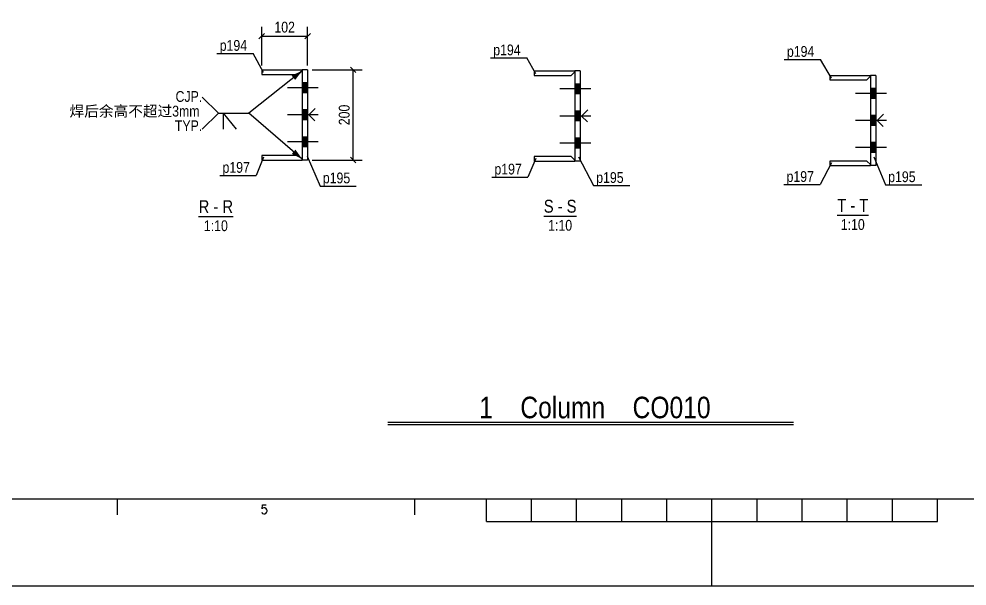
# Model space of a CAD drawing. Header units: millimetres. Extents: x -256 to 585, y -266 to 328.
# Drawn here: x 16 to 226.5, y -266.2 to -140.5 of the extents above; entities that cross this region are included whole.
import ezdxf

# ---------------------------------------------------------------- set-up
doc = ezdxf.new("R2010")
doc.units = ezdxf.units.MM
doc.styles.add('Arial Narrow', font='ARIALN.TTF', dxfattribs={"height": 0.2})

# ---------------------------------------------------------------- blocks, each defined once
blk = doc.blocks.new('Unknown-252070812-55923')
at = {"color": 7, "linetype": 'Continuous'}
for p, q in [((-226.11, -246.9), (564.83, -246.9)), ((37.87, -250.42), (37.87, -246.9)), ((70.03, -249.1), (70.11, -248.24)), ((70.11, -248.24), (70.92, -248.24)), ((103.87, -250.42), (103.87, -246.9)), ((119.8, -251.92), (119.8, -246.9)), ((129.8, -251.92), (129.8, -246.9)), ((139.82, -251.92), (139.82, -246.9)), ((149.84, -251.92), (149.84, -246.9)), ((159.85, -251.92), (159.85, -246.9)), ((169.85, -266.25), (169.85, -246.9)), ((179.87, -251.92), (179.87, -246.9)), ((189.89, -251.92), (189.89, -246.9)), ((199.89, -251.92), (199.89, -246.9)), ((209.9, -251.92), (209.9, -246.9)), ((219.92, -251.92), (219.92, -246.9)), ((69.95, -249.86), (70.03, -250.06)), ((70.11, -249), (70.03, -249.1)), ((70.03, -250.06), (70.11, -250.15)), ((70.35, -248.91), (70.11, -249)), ((70.11, -250.15), (70.35, -250.25)), ((70.6, -248.91), (70.35, -248.91)), ((70.35, -250.25), (70.6, -250.25)), ((70.84, -249), (70.6, -248.91)), ((70.6, -250.25), (70.84, -250.15)), ((71, -249.19), (70.84, -249)), ((70.84, -250.15), (71, -249.96)), ((71.09, -249.48), (71, -249.19)), ((71, -249.96), (71.09, -249.67)), ((71.09, -249.67), (71.09, -249.48)), ((119.8, -251.92), (219.92, -251.92)), ((584.85, -266.25), (-256.15, -266.25))]:
    blk.add_line(p, q, dxfattribs=at)
blk = doc.blocks.new('Unknown-252070812-27 - 48091')
at = {"color": 6, "linetype": 'Continuous'}
blk.add_line((132.52, -184.18), (139.79, -184.18), dxfattribs=at)
at = {"color": 0, "linetype": 'Continuous'}
for points in [[(134.71, -183.43), (134.71, -180.43), (132.52, -180.43), (132.52, -183.43)], [(138.82, -187.43), (138.82, -184.93), (133.49, -184.93), (133.49, -187.43)]]:
    blk.add_wipeout(points, dxfattribs=at)
at = {"color": 6, "linetype": 'Continuous', "style": 'Arial Narrow'}
for s, height, p in [('S', 2.86, (132.52, -183.43)), ('1:10', 2.386, (133.49, -187.43))]:
    blk.add_text(s, height=height, dxfattribs=at).set_placement(p)
at = {"color": 0, "linetype": 'Continuous'}
blk.add_wipeout([(136.7, -183.43), (136.7, -180.43), (135.61, -180.43), (135.61, -183.43)], dxfattribs=at)
blk.add_wipeout([(139.79, -183.43), (139.79, -180.43), (137.6, -180.43), (137.6, -183.43)], dxfattribs=at)
at = {"color": 6, "linetype": 'Continuous', "style": 'Arial Narrow'}
for s, p in [('S', (137.6, -183.43)), ('-', (135.61, -183.43))]:
    blk.add_text(s, height=2.86, dxfattribs=at).set_placement(p)
blk = doc.blocks.new('Unknown-252070812-28 - 50420')
at = {"color": 6, "linetype": 'Continuous'}
blk.add_line((55.91, -184.27), (63.55, -184.27), dxfattribs=at)
at = {"color": 0, "linetype": 'Continuous'}
for points in [[(58.28, -183.52), (58.28, -180.52), (55.91, -180.52), (55.91, -183.52)], [(62.4, -187.52), (62.4, -185.02), (57.07, -185.02), (57.07, -187.52)]]:
    blk.add_wipeout(points, dxfattribs=at)
at = {"color": 6, "linetype": 'Continuous', "style": 'Arial Narrow'}
for s, height, p in [('R', 2.86, (55.91, -183.52)), ('1:10', 2.386, (57.07, -187.52))]:
    blk.add_text(s, height=height, dxfattribs=at).set_placement(p)
at = {"color": 0, "linetype": 'Continuous'}
blk.add_wipeout([(60.28, -183.52), (60.28, -180.52), (59.18, -180.52), (59.18, -183.52)], dxfattribs=at)
blk.add_wipeout([(63.55, -183.52), (63.55, -180.52), (61.18, -180.52), (61.18, -183.52)], dxfattribs=at)
at = {"color": 6, "linetype": 'Continuous', "style": 'Arial Narrow'}
for s, p in [('R', (61.18, -183.52)), ('-', (59.18, -183.52))]:
    blk.add_text(s, height=2.86, dxfattribs=at).set_placement(p)
blk = doc.blocks.new('Unknown-252070812-29 - 50538')
at = {"color": 6, "linetype": 'Continuous'}
blk.add_line((197.66, -184), (204.57, -184), dxfattribs=at)
at = {"color": 0, "linetype": 'Continuous'}
for points in [[(199.67, -183.25), (199.67, -180.25), (197.66, -180.25), (197.66, -183.25)], [(203.78, -187.25), (203.78, -184.75), (198.45, -184.75), (198.45, -187.25)]]:
    blk.add_wipeout(points, dxfattribs=at)
at = {"color": 6, "linetype": 'Continuous', "style": 'Arial Narrow'}
blk.add_text('1:10', height=2.386, dxfattribs=at).set_placement((198.45, -187.25))
at = {"color": 0, "linetype": 'Continuous'}
blk.add_wipeout([(201.66, -183.25), (201.66, -180.25), (200.57, -180.25), (200.57, -183.25)], dxfattribs=at)
at = {"color": 6, "linetype": 'Continuous', "style": 'Arial Narrow'}
blk.add_text('T', height=2.86, dxfattribs=at).set_placement((197.66, -183.25))
at = {"color": 0, "linetype": 'Continuous'}
blk.add_wipeout([(204.57, -183.25), (204.57, -180.25), (202.56, -180.25), (202.56, -183.25)], dxfattribs=at)
at = {"color": 6, "linetype": 'Continuous', "style": 'Arial Narrow'}
for s, p in [('T', (202.56, -183.25)), ('-', (200.57, -183.25))]:
    blk.add_text(s, height=2.86, dxfattribs=at).set_placement(p)
blk = doc.blocks.new('Bolt-252070812-48135 - 48091')
at = {"linetype": 'Continuous'}
for points in [[(139.39, -154.89), (139.39, -157.09), (140.59, -157.09), (140.59, -154.89)], [(139.39, -154.89), (139.39, -157.09), (140.59, -157.09), (140.59, -154.89)], [(139.39, -160.89), (139.39, -163.09), (140.59, -163.09), (140.59, -160.89)], [(139.39, -160.89), (139.39, -163.09), (140.59, -163.09), (140.59, -160.89)], [(139.39, -166.89), (139.39, -169.09), (140.59, -169.09), (140.59, -166.89)], [(139.39, -166.89), (139.39, -169.09), (140.59, -169.09), (140.59, -166.89)]]:
    blk.add_hatch(color=3, dxfattribs=at).paths.add_polyline_path(points)
at = {"color": 3, "linetype": 'Continuous'}
for p, q in [((140.59, -154.89), (139.39, -154.89)), ((140.59, -154.89), (139.39, -154.89)), ((142.93, -155.99), (136.09, -155.99)), ((142.93, -155.99), (136.09, -155.99)), ((140.59, -157.09), (139.39, -157.09)), ((140.59, -157.09), (139.39, -157.09)), ((142.93, -161.99), (136.09, -161.99)), ((142.93, -161.99), (136.09, -161.99)), ((140.59, -160.89), (139.39, -160.89)), ((140.59, -160.89), (139.39, -160.89)), ((140.59, -163.09), (139.39, -163.09)), ((140.59, -163.09), (139.39, -163.09)), ((142.93, -167.99), (136.09, -167.99)), ((142.93, -167.99), (136.09, -167.99)), ((140.59, -166.89), (139.39, -166.89)), ((140.59, -166.89), (139.39, -166.89)), ((140.59, -169.09), (139.39, -169.09)), ((140.59, -169.09), (139.39, -169.09))]:
    blk.add_line(p, q, dxfattribs=at)
blk = doc.blocks.new('Part-252070812-48112 - 48091')
at = {"color": 2, "linetype": 'Continuous'}
for p, q in [((140.59, -151.99), (139.39, -151.99)), ((139.39, -151.99), (139.39, -171.99)), ((140.59, -151.99), (140.59, -171.99)), ((140.89, -161.99), (142.29, -160.59)), ((140.89, -161.99), (142.19, -163.29)), ((140.59, -171.99), (139.39, -171.99))]:
    blk.add_line(p, q, dxfattribs=at)
blk = doc.blocks.new('Part-252070812-48114 - 48091')
at = {"color": 2, "linetype": 'Continuous'}
for p, q in [((130.39, -151.99), (139.39, -151.99)), ((130.39, -151.99), (130.39, -152.99)), ((130.39, -152.99), (138.59, -152.99)), ((138.59, -152.99), (139.39, -152.19)), ((139.39, -151.99), (139.39, -152.19))]:
    blk.add_line(p, q, dxfattribs=at)
blk = doc.blocks.new('Part-252070812-48116 - 48091')
at = {"color": 2, "linetype": 'Continuous'}
for p, q in [((138.59, -170.99), (130.39, -170.99)), ((130.39, -170.99), (130.39, -171.99)), ((130.39, -171.99), (139.39, -171.99)), ((139.39, -171.79), (138.59, -170.99)), ((139.39, -171.99), (139.39, -171.79))]:
    blk.add_line(p, q, dxfattribs=at)
blk = doc.blocks.new('Part-252070812-50448 - 50420')
at = {"color": 2, "linetype": 'Continuous'}
for p, q in [((80.1, -151.75), (78.9, -151.75)), ((78.9, -151.75), (78.9, -171.75)), ((80.1, -151.75), (80.1, -171.75)), ((80.4, -161.75), (81.8, -160.35)), ((80.4, -161.75), (81.7, -163.05)), ((80.1, -171.75), (78.9, -171.75))]:
    blk.add_line(p, q, dxfattribs=at)
blk = doc.blocks.new('Part-252070812-50450 - 50420')
at = {"color": 2, "linetype": 'Continuous'}
for p, q in [((69.9, -151.75), (78.9, -151.75)), ((69.9, -151.75), (69.9, -152.75)), ((69.9, -152.75), (78.1, -152.75)), ((78.1, -152.75), (78.9, -151.95)), ((78.9, -151.75), (78.9, -151.95))]:
    blk.add_line(p, q, dxfattribs=at)
blk = doc.blocks.new('Part-252070812-50452 - 50420')
at = {"color": 2, "linetype": 'Continuous'}
for p, q in [((78.1, -170.75), (69.9, -170.75)), ((69.9, -170.75), (69.9, -171.75)), ((69.9, -171.75), (78.9, -171.75)), ((78.9, -171.55), (78.1, -170.75)), ((78.9, -171.75), (78.9, -171.55))]:
    blk.add_line(p, q, dxfattribs=at)
blk = doc.blocks.new('Bolt-252070812-50465 - 50420')
at = {"linetype": 'Continuous'}
for points in [[(78.9, -154.65), (78.9, -156.85), (80.1, -156.85), (80.1, -154.65)], [(78.9, -160.65), (78.9, -162.85), (80.1, -162.85), (80.1, -160.65)], [(78.9, -166.65), (78.9, -168.85), (80.1, -168.85), (80.1, -166.65)]]:
    blk.add_hatch(color=3, dxfattribs=at).paths.add_polyline_path(points)
at = {"color": 3, "linetype": 'Continuous'}
for p, q in [((80.1, -154.65), (78.9, -154.65)), ((82.44, -155.75), (75.6, -155.75)), ((80.1, -156.85), (78.9, -156.85)), ((82.44, -161.75), (75.6, -161.75)), ((80.1, -160.65), (78.9, -160.65)), ((80.1, -162.85), (78.9, -162.85)), ((82.44, -167.75), (75.6, -167.75)), ((80.1, -166.65), (78.9, -166.65)), ((80.1, -168.85), (78.9, -168.85))]:
    blk.add_line(p, q, dxfattribs=at)
blk = doc.blocks.new('Part-252070812-50554 - 50538')
at = {"color": 2, "linetype": 'Continuous'}
for p, q in [((206.24, -152.98), (205.04, -152.98)), ((205.04, -152.98), (205.04, -172.98)), ((206.24, -152.98), (206.24, -172.98)), ((206.54, -162.98), (207.94, -161.58)), ((206.54, -162.98), (207.84, -164.28)), ((206.24, -172.98), (205.04, -172.98))]:
    blk.add_line(p, q, dxfattribs=at)
blk = doc.blocks.new('Part-252070812-50551 - 50538')
at = {"color": 2, "linetype": 'Continuous'}
for p, q in [((196.04, -152.98), (205.04, -152.98)), ((196.04, -152.98), (196.04, -153.98)), ((204.24, -153.98), (205.04, -153.18)), ((205.04, -152.98), (205.04, -153.18)), ((196.04, -153.98), (204.24, -153.98))]:
    blk.add_line(p, q, dxfattribs=at)
blk = doc.blocks.new('Part-252070812-50556 - 50538')
at = {"color": 2, "linetype": 'Continuous'}
for p, q in [((204.24, -171.98), (196.04, -171.98)), ((196.04, -171.98), (196.04, -172.98)), ((205.04, -172.78), (204.24, -171.98)), ((196.04, -172.98), (205.04, -172.98)), ((205.04, -172.98), (205.04, -172.78))]:
    blk.add_line(p, q, dxfattribs=at)
blk = doc.blocks.new('Bolt-252070812-50581 - 50538')
at = {"linetype": 'Continuous'}
for points in [[(205.04, -155.88), (205.04, -158.08), (206.24, -158.08), (206.24, -155.88)], [(205.04, -161.88), (205.04, -164.08), (206.24, -164.08), (206.24, -161.88)], [(205.04, -167.88), (205.04, -170.08), (206.24, -170.08), (206.24, -167.88)]]:
    blk.add_hatch(color=3, dxfattribs=at).paths.add_polyline_path(points)
at = {"color": 3, "linetype": 'Continuous'}
for p, q in [((208.58, -156.98), (201.74, -156.98)), ((206.24, -155.88), (205.04, -155.88)), ((206.24, -158.08), (205.04, -158.08)), ((206.24, -161.88), (205.04, -161.88)), ((208.58, -162.98), (201.74, -162.98)), ((206.24, -164.08), (205.04, -164.08)), ((206.24, -167.88), (205.04, -167.88)), ((208.58, -168.98), (201.74, -168.98)), ((206.24, -170.08), (205.04, -170.08))]:
    blk.add_line(p, q, dxfattribs=at)
blk = doc.blocks.new('StraightDimension-252070812-51213 - 50420')
at = {"color": 7, "linetype": 'Continuous'}
for p, q in [((90.81, -152.35), (89.61, -151.15)), ((81.1, -151.75), (92.21, -151.75)), ((90.21, -171.75), (90.21, -151.75)), ((81.1, -171.75), (92.21, -171.75)), ((89.61, -171.15), (90.81, -172.35))]:
    blk.add_line(p, q, dxfattribs=at)
at = {"color": 0}
blk.add_wipeout([(89.91, -158.96), (86.41, -158.96), (86.41, -164.53), (89.91, -164.53)], dxfattribs=at)
at = {"color": 4, "style": 'Arial Narrow'}
blk.add_text('200', height=2.386, rotation=90.0002, dxfattribs=at).set_placement((89.41, -164.03))
blk = doc.blocks.new('StraightDimension-252070812-51164 - 50420')
at = {"color": 7, "linetype": 'Continuous'}
for p, q in [((69.9, -150.75), (69.9, -142.22)), ((80.1, -150.75), (80.1, -142.22)), ((70.5, -143.67), (69.3, -144.87)), ((69.9, -144.27), (80.1, -144.27)), ((79.5, -144.87), (80.7, -143.67))]:
    blk.add_line(p, q, dxfattribs=at)
at = {"color": 0}
blk.add_wipeout([(77.79, -143.97), (77.79, -140.47), (72.22, -140.47), (72.22, -143.97)], dxfattribs=at)
at = {"color": 4, "style": 'Arial Narrow'}
blk.add_text('102', height=2.386, dxfattribs=at).set_placement((72.72, -143.47))
blk = doc.blocks.new('Unknown-252070812-55924')
at = {"color": 7, "linetype": 'Continuous'}
for p, q in [((97.92, -229.9), (187.92, -229.9)), ((97.92, -230.4), (187.92, -230.4))]:
    blk.add_line(p, q, dxfattribs=at)
at = {"color": 3, "style": 'Arial Narrow'}
blk.add_text('1    Column    CO010', height=4.7721, dxfattribs=at).set_placement((118.2, -229.03))
blk = doc.blocks.new('Mark-252070812-48157 - 48091')
at = {"color": 0}
blk.add_wipeout([(150.26, -176.83), (150.26, -174.33), (144.16, -174.33), (144.16, -176.83)], dxfattribs=at)
blk.add_wipeout([(150.26, -176.83), (150.26, -174.33), (144.16, -174.33), (144.16, -176.83)], dxfattribs=at)
at = {"color": 7, "linetype": 'Continuous'}
for p, q in [((140.2, -171.05), (143.56, -177.43)), ((143.56, -177.43), (151.61, -177.43))]:
    blk.add_line(p, q, dxfattribs=at)
at = {"color": 3, "style": 'Arial Narrow'}
blk.add_text('p195', height=2.386, dxfattribs=at).set_placement((144.16, -176.83))
blk = doc.blocks.new('Mark-252070812-48160 - 48091')
at = {"color": 7, "linetype": 'Continuous'}
blk.add_line((130.75, -152.61), (128.75, -149.12), dxfattribs=at)
at = {"color": 0}
blk.add_wipeout([(127.4, -148.52), (127.4, -146.02), (121.3, -146.02), (121.3, -148.52)], dxfattribs=at)
blk.add_wipeout([(127.4, -148.52), (127.4, -146.02), (121.3, -146.02), (121.3, -148.52)], dxfattribs=at)
at = {"color": 7, "linetype": 'Continuous'}
blk.add_line((120.7, -149.12), (128.75, -149.12), dxfattribs=at)
at = {"color": 3, "style": 'Arial Narrow'}
blk.add_text('p194', height=2.386, dxfattribs=at).set_placement((121.3, -148.52))
blk = doc.blocks.new('Mark-252070812-48163 - 48091')
at = {"color": 7, "linetype": 'Continuous'}
blk.add_line((130.75, -171.38), (129.01, -175.55), dxfattribs=at)
at = {"color": 0}
blk.add_wipeout([(127.66, -174.95), (127.66, -172.45), (121.56, -172.45), (121.56, -174.95)], dxfattribs=at)
blk.add_wipeout([(127.66, -174.95), (127.66, -172.45), (121.56, -172.45), (121.56, -174.95)], dxfattribs=at)
at = {"color": 7, "linetype": 'Continuous'}
blk.add_line((120.96, -175.55), (129.01, -175.55), dxfattribs=at)
at = {"color": 3, "style": 'Arial Narrow'}
blk.add_text('p197', height=2.386, dxfattribs=at).set_placement((121.56, -174.95))
blk = doc.blocks.new('Mark-252070812-50487 - 50420')
at = {"color": 0}
blk.add_wipeout([(89.56, -176.92), (89.56, -174.42), (83.47, -174.42), (83.47, -176.92)], dxfattribs=at)
blk.add_wipeout([(89.56, -176.92), (89.56, -174.42), (83.47, -174.42), (83.47, -176.92)], dxfattribs=at)
at = {"color": 7, "linetype": 'Continuous'}
for p, q in [((79.98, -170.92), (82.87, -177.52)), ((82.87, -177.52), (90.91, -177.52))]:
    blk.add_line(p, q, dxfattribs=at)
at = {"color": 3, "style": 'Arial Narrow'}
blk.add_text('p195', height=2.386, dxfattribs=at).set_placement((83.47, -176.92))
blk = doc.blocks.new('Mark-252070812-50490 - 50420')
at = {"color": 7, "linetype": 'Continuous'}
blk.add_line((70.27, -152.36), (68.02, -148.12), dxfattribs=at)
at = {"color": 0}
blk.add_wipeout([(66.67, -147.52), (66.67, -145.02), (60.58, -145.02), (60.58, -147.52)], dxfattribs=at)
blk.add_wipeout([(66.67, -147.52), (66.67, -145.02), (60.58, -145.02), (60.58, -147.52)], dxfattribs=at)
at = {"color": 7, "linetype": 'Continuous'}
blk.add_line((59.98, -148.12), (68.02, -148.12), dxfattribs=at)
at = {"color": 3, "style": 'Arial Narrow'}
blk.add_text('p194', height=2.386, dxfattribs=at).set_placement((60.58, -147.52))
blk = doc.blocks.new('Mark-252070812-50493 - 50420')
at = {"color": 7, "linetype": 'Continuous'}
blk.add_line((70.27, -171.14), (68.65, -175.18), dxfattribs=at)
at = {"color": 0}
blk.add_wipeout([(67.3, -174.58), (67.3, -172.08), (61.2, -172.08), (61.2, -174.58)], dxfattribs=at)
blk.add_wipeout([(67.3, -174.58), (67.3, -172.08), (61.2, -172.08), (61.2, -174.58)], dxfattribs=at)
at = {"color": 7, "linetype": 'Continuous'}
blk.add_line((60.6, -175.18), (68.65, -175.18), dxfattribs=at)
at = {"color": 3, "style": 'Arial Narrow'}
blk.add_text('p197', height=2.386, dxfattribs=at).set_placement((61.2, -174.58))
blk = doc.blocks.new('WeldMark-252070812-50646 - 50420')
at = {"linetype": 'Continuous'}
for points in [[(76.55, -153.01), (78.9, -151.95), (77.33, -153.99)], [(77.41, -169.45), (78.9, -171.55), (76.6, -170.39)]]:
    blk.add_hatch(color=3, dxfattribs=at).paths.add_polyline_path(points)
at = {"color": 3, "linetype": 'Continuous'}
for p, q in [((78.9, -151.95), (67.04, -161.35)), ((60.29, -161.35), (67.04, -161.35)), ((61.36, -161.35), (64.22, -164.92)), ((61.36, -161.35), (61.36, -164.92)), ((78.9, -171.55), (67.04, -161.35))]:
    blk.add_line(p, q, dxfattribs=at)
at = {"color": 0, "linetype": 'Continuous'}
blk.add_wipeout([(56.72, -158.85), (56.72, -156.35), (50.78, -156.35), (50.78, -158.85)], dxfattribs=at)
blk.add_wipeout([(56.72, -158.85), (56.72, -156.35), (50.78, -156.35), (50.78, -158.85)], dxfattribs=at)
blk.add_wipeout([(56.72, -162.1), (56.72, -159.6), (27.25, -159.6), (27.25, -162.1)], dxfattribs=at)
blk.add_wipeout([(56.72, -162.1), (56.72, -159.6), (27.25, -159.6), (27.25, -162.1)], dxfattribs=at)
at = {"color": 3, "linetype": 'Continuous'}
blk.add_line((60.29, -161.35), (56.72, -157.78), dxfattribs=at)
at = {"color": 3, "linetype": 'Continuous', "style": 'Arial Narrow'}
blk.add_text('CJP.', height=2.386, dxfattribs=at).set_placement((50.78, -158.85))
at = {"color": 0, "linetype": 'Continuous'}
blk.add_wipeout([(56.72, -165.35), (56.72, -162.85), (50.63, -162.85), (50.63, -165.35)], dxfattribs=at)
blk.add_wipeout([(56.72, -165.35), (56.72, -162.85), (50.63, -162.85), (50.63, -165.35)], dxfattribs=at)
at = {"color": 3, "linetype": 'Continuous'}
blk.add_line((60.29, -161.35), (56.72, -164.92), dxfattribs=at)
at = {"color": 3, "linetype": 'Continuous', "style": 'Arial Narrow'}
for s, p in [('焊后余高不超过3mm', (27.25, -162.1)), ('TYP.', (50.63, -165.35))]:
    blk.add_text(s, height=2.386, dxfattribs=at).set_placement(p)
blk = doc.blocks.new('Mark-252070812-50607 - 50538')
at = {"color": 0}
blk.add_wipeout([(215.07, -176.65), (215.07, -174.15), (208.97, -174.15), (208.97, -176.65)], dxfattribs=at)
blk.add_wipeout([(215.07, -176.65), (215.07, -174.15), (208.97, -174.15), (208.97, -176.65)], dxfattribs=at)
at = {"color": 7, "linetype": 'Continuous'}
for p, q in [((205.81, -171.04), (208.37, -177.25)), ((208.37, -177.25), (216.42, -177.25))]:
    blk.add_line(p, q, dxfattribs=at)
at = {"color": 3, "style": 'Arial Narrow'}
blk.add_text('p195', height=2.386, dxfattribs=at).set_placement((208.97, -176.65))
blk = doc.blocks.new('Mark-252070812-50604 - 50538')
at = {"color": 7, "linetype": 'Continuous'}
blk.add_line((196.41, -153.6), (193.94, -149.46), dxfattribs=at)
at = {"color": 0}
blk.add_wipeout([(192.59, -148.86), (192.59, -146.36), (186.49, -146.36), (186.49, -148.86)], dxfattribs=at)
blk.add_wipeout([(192.59, -148.86), (192.59, -146.36), (186.49, -146.36), (186.49, -148.86)], dxfattribs=at)
at = {"color": 7, "linetype": 'Continuous'}
blk.add_line((185.89, -149.46), (193.94, -149.46), dxfattribs=at)
at = {"color": 3, "style": 'Arial Narrow'}
blk.add_text('p194', height=2.386, dxfattribs=at).set_placement((186.49, -148.86))
blk = doc.blocks.new('Mark-252070812-50610 - 50538')
at = {"color": 7, "linetype": 'Continuous'}
blk.add_line((196.41, -172.37), (193.86, -177.21), dxfattribs=at)
at = {"color": 0}
blk.add_wipeout([(192.51, -176.61), (192.51, -174.11), (186.41, -174.11), (186.41, -176.61)], dxfattribs=at)
blk.add_wipeout([(192.51, -176.61), (192.51, -174.11), (186.41, -174.11), (186.41, -176.61)], dxfattribs=at)
at = {"color": 7, "linetype": 'Continuous'}
blk.add_line((185.81, -177.21), (193.86, -177.21), dxfattribs=at)
at = {"color": 3, "style": 'Arial Narrow'}
blk.add_text('p197', height=2.386, dxfattribs=at).set_placement((186.41, -176.61))

msp = doc.modelspace()

# ---------------------------------------------------------------- block references
for name in ['Unknown-252070812-55923', 'Part-252070812-50450 - 50420', 'Part-252070812-50448 - 50420', 'Part-252070812-48114 - 48091', 'Part-252070812-48112 - 48091', 'Part-252070812-50551 - 50538', 'Part-252070812-50554 - 50538', 'Bolt-252070812-50465 - 50420', 'Bolt-252070812-48135 - 48091', 'Bolt-252070812-50581 - 50538', 'Part-252070812-50452 - 50420', 'Part-252070812-48116 - 48091', 'Part-252070812-50556 - 50538', 'Unknown-252070812-55924']:
    msp.add_blockref(name, (0, 0))

# ---------------------------------------------------------------- next in the draw order: block references
for name in ['Mark-252070812-48160 - 48091', 'Mark-252070812-50604 - 50538', 'StraightDimension-252070812-51213 - 50420', 'Mark-252070812-50493 - 50420', 'Mark-252070812-48163 - 48091', 'Mark-252070812-48157 - 48091', 'Mark-252070812-50610 - 50538', 'Mark-252070812-50607 - 50538', 'Unknown-252070812-28 - 50420', 'Unknown-252070812-27 - 48091', 'Unknown-252070812-29 - 50538']:
    msp.add_blockref(name, (0, 0))

# ---------------------------------------------------------------- next in the draw order: block references
for name in ['StraightDimension-252070812-51164 - 50420', 'Mark-252070812-50487 - 50420']:
    msp.add_blockref(name, (0, 0))

# ---------------------------------------------------------------- next in the draw order: block references
msp.add_blockref('Mark-252070812-50490 - 50420', (0, 0))

# ---------------------------------------------------------------- next in the draw order: block references
msp.add_blockref('WeldMark-252070812-50646 - 50420', (0, 0))

doc.saveas('drawing.dxf')
